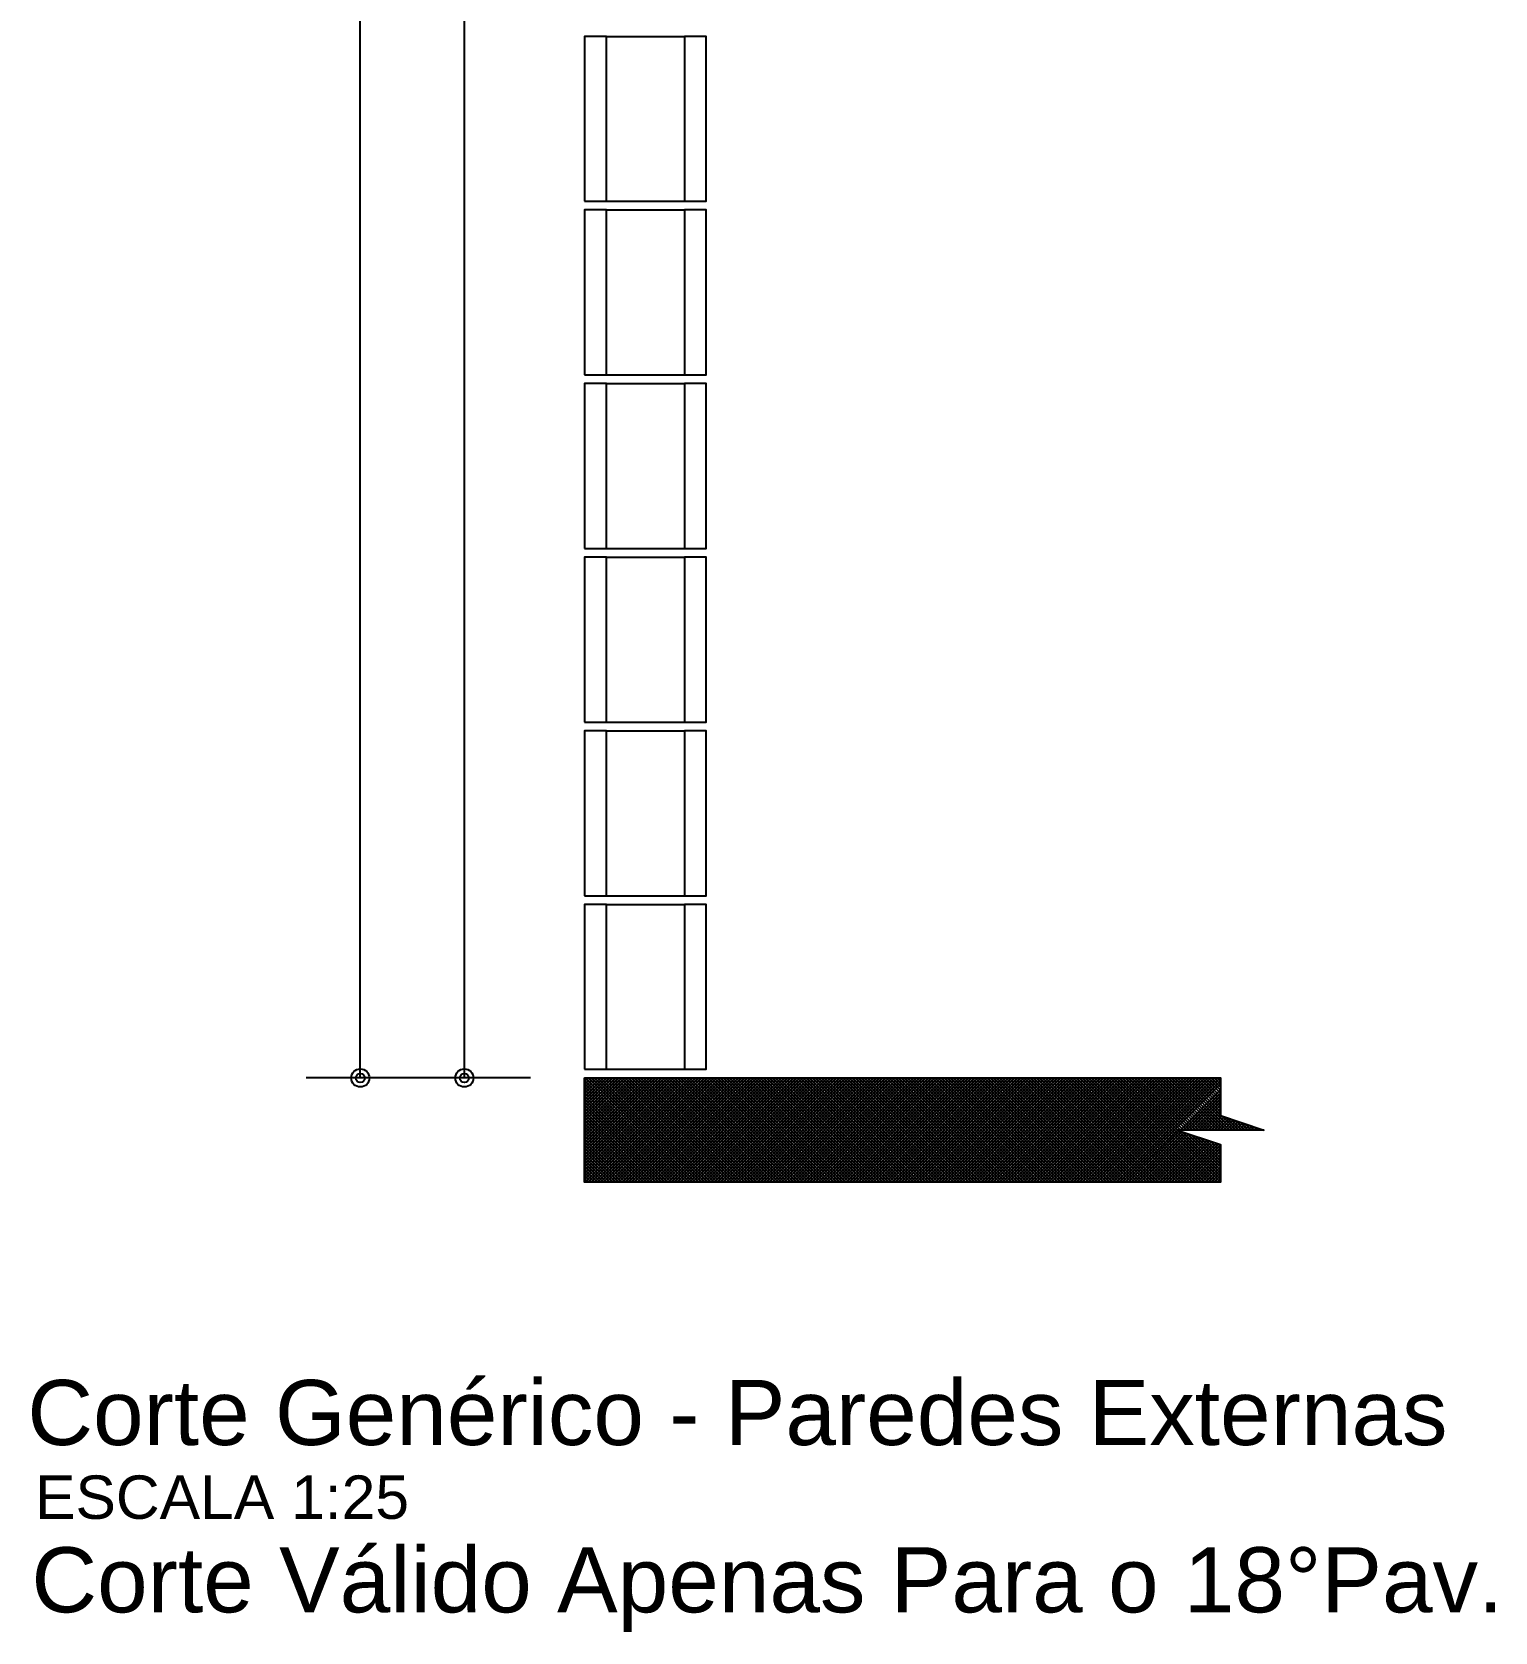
# Model space of a CAD drawing. Extents: x 0 to 119, y 0 to 84.
# Drawn here: x 61.91 to 68.65, y 45.35 to 52.72 of the extents above; entities that cross this region are included whole.
import ezdxf

# ---------------------------------------------------------------- set-up
doc = ezdxf.new("R2010")
doc.units = 0
doc.header["$MEASUREMENT"] = 0
for name, color, linetype in [('10', 252, 'CONTINUOUS'), ('24', 7, 'CONTINUOUS'), ('29', 9, 'CONTINUOUS'), ('32', 250, 'CONTINUOUS'), ('6', 178, 'CONTINUOUS'), ('7', 232, 'CONTINUOUS')]:
    doc.layers.add(name, color=color, linetype=linetype)
doc.styles.add('TQS_ARIAL', font='arial.ttf')

msp = doc.modelspace()

# ---------------------------------------------------------------- linework, layer by layer
at = {"layer": '10', "color": 252, "linetype": 'Continuous'}
for p, q in [((64.557551, 52.698703), (64.917551, 52.698703)), ((64.557551, 51.938703), (64.917551, 51.938703)), ((64.557551, 51.898703), (64.917551, 51.898703)), ((64.557551, 51.138703), (64.917551, 51.138703)), ((64.557551, 51.098703), (64.917551, 51.098703)), ((64.557551, 50.338703), (64.917551, 50.338703)), ((64.557551, 50.298703), (64.917551, 50.298703)), ((64.557551, 49.538703), (64.917551, 49.538703)), ((64.557551, 49.498703), (64.917551, 49.498703)), ((64.557551, 48.738703), (64.917551, 48.738703)), ((64.557551, 48.698703), (64.917551, 48.698703)), ((64.557551, 47.938703), (64.917551, 47.938703))]:
    msp.add_line(p, q, dxfattribs=at)
for points in [[(64.457551, 51.938703), (64.557551, 51.938703), (64.557551, 52.698703), (64.457551, 52.698703), (64.457551, 51.938703)], [(64.917551, 51.938703), (65.017551, 51.938703), (65.017551, 52.698703), (64.917551, 52.698703), (64.917551, 51.938703)], [(64.457551, 51.138703), (64.557551, 51.138703), (64.557551, 51.898703), (64.457551, 51.898703), (64.457551, 51.138703)], [(64.917551, 51.138703), (65.017551, 51.138703), (65.017551, 51.898703), (64.917551, 51.898703), (64.917551, 51.138703)], [(64.457551, 50.338703), (64.557551, 50.338703), (64.557551, 51.098703), (64.457551, 51.098703), (64.457551, 50.338703)], [(64.917551, 50.338703), (65.017551, 50.338703), (65.017551, 51.098703), (64.917551, 51.098703), (64.917551, 50.338703)], [(64.457551, 49.538703), (64.557551, 49.538703), (64.557551, 50.298703), (64.457551, 50.298703), (64.457551, 49.538703)], [(64.917551, 49.538703), (65.017551, 49.538703), (65.017551, 50.298703), (64.917551, 50.298703), (64.917551, 49.538703)], [(64.457551, 48.738703), (64.557551, 48.738703), (64.557551, 49.498703), (64.457551, 49.498703), (64.457551, 48.738703)], [(64.917551, 48.738703), (65.017551, 48.738703), (65.017551, 49.498703), (64.917551, 49.498703), (64.917551, 48.738703)], [(64.457551, 47.938703), (64.557551, 47.938703), (64.557551, 48.698703), (64.457551, 48.698703), (64.457551, 47.938703)], [(64.917551, 47.938703), (65.017551, 47.938703), (65.017551, 48.698703), (64.917551, 48.698703), (64.917551, 47.938703)]]:
    msp.add_lwpolyline(points, dxfattribs=at)
at = {"layer": '29', "color": 9, "linetype": 'Continuous'}
for p, q in [((64.457551, 47.43042), (64.925835, 47.898703)), ((64.457551, 47.444562), (64.911692, 47.898703)), ((64.457551, 47.458704), (64.89755, 47.898703)), ((64.457551, 47.472846), (64.883408, 47.898703)), ((64.457551, 47.486988), (64.869266, 47.898703)), ((64.457551, 47.50113), (64.855124, 47.898703)), ((64.457551, 47.515273), (64.840982, 47.898703)), ((64.457551, 47.529415), (64.82684, 47.898703)), ((64.457551, 47.543557), (64.812698, 47.898703)), ((64.457551, 47.557699), (64.798555, 47.898703)), ((64.457551, 47.571841), (64.784413, 47.898703)), ((64.457551, 47.585983), (64.770271, 47.898703)), ((64.457551, 47.600125), (64.756129, 47.898703)), ((64.457551, 47.614267), (64.741987, 47.898703)), ((64.457551, 47.62841), (64.727845, 47.898703)), ((64.457551, 47.642552), (64.713703, 47.898703)), ((64.457551, 47.656694), (64.69956, 47.898703)), ((64.457551, 47.670836), (64.685418, 47.898703)), ((64.457551, 47.684978), (64.671276, 47.898703)), ((64.457551, 47.69912), (64.657134, 47.898703)), ((64.457551, 47.713262), (64.642992, 47.898703)), ((64.457551, 47.727405), (64.62885, 47.898703)), ((64.457551, 47.741547), (64.614708, 47.898703)), ((64.457551, 47.755689), (64.600566, 47.898703)), ((64.457551, 47.769831), (64.586423, 47.898703)), ((64.457551, 47.783973), (64.572281, 47.898703)), ((64.457551, 47.798115), (64.558139, 47.898703)), ((64.457551, 47.812257), (64.543997, 47.898703)), ((64.457551, 47.8264), (64.529855, 47.898703)), ((64.457551, 47.840542), (64.515713, 47.898703)), ((64.457551, 47.854684), (64.501571, 47.898703)), ((64.457551, 47.868826), (64.487428, 47.898703)), ((64.457551, 47.882968), (64.473286, 47.898703)), ((64.457551, 47.89711), (64.459144, 47.898703)), ((64.457551, 47.887574), (64.926422, 47.418703)), ((64.457551, 47.873432), (64.91228, 47.418703)), ((64.457551, 47.85929), (64.898138, 47.418703)), ((64.459977, 47.418703), (64.939977, 47.898703)), ((64.460564, 47.898703), (64.940564, 47.418703)), ((64.474119, 47.418703), (64.954119, 47.898703)), ((64.474706, 47.898703), (64.954706, 47.418703)), ((64.488261, 47.418703), (64.968261, 47.898703)), ((64.488848, 47.898703), (64.968848, 47.418703)), ((64.502403, 47.418703), (64.982403, 47.898703)), ((64.502991, 47.898703), (64.982991, 47.418703)), ((64.516545, 47.418703), (64.996545, 47.898703)), ((64.517133, 47.898703), (64.997133, 47.418703)), ((64.530687, 47.418703), (65.010687, 47.898703)), ((64.531275, 47.898703), (65.011275, 47.418703)), ((64.54483, 47.418703), (65.02483, 47.898703)), ((64.545417, 47.898703), (65.025417, 47.418703)), ((64.558972, 47.418703), (65.038972, 47.898703)), ((64.559559, 47.898703), (65.039559, 47.418703)), ((64.573114, 47.418703), (65.053114, 47.898703)), ((64.573701, 47.898703), (65.053701, 47.418703)), ((64.587256, 47.418703), (65.067256, 47.898703)), ((64.587843, 47.898703), (65.067843, 47.418703)), ((64.601398, 47.418703), (65.081398, 47.898703)), ((64.601986, 47.898703), (65.081986, 47.418703)), ((64.61554, 47.418703), (65.09554, 47.898703)), ((64.616128, 47.898703), (65.096128, 47.418703)), ((64.629682, 47.418703), (65.109682, 47.898703)), ((64.63027, 47.898703), (65.11027, 47.418703)), ((64.643825, 47.418703), (65.123825, 47.898703)), ((64.644412, 47.898703), (65.124412, 47.418703)), ((64.657967, 47.418703), (65.137967, 47.898703)), ((64.658554, 47.898703), (65.138554, 47.418703)), ((64.672109, 47.418703), (65.152109, 47.898703)), ((64.672696, 47.898703), (65.152696, 47.418703)), ((64.686251, 47.418703), (65.166251, 47.898703)), ((64.686838, 47.898703), (65.166838, 47.418703)), ((64.700393, 47.418703), (65.180393, 47.898703)), ((64.70098, 47.898703), (65.18098, 47.418703)), ((64.714535, 47.418703), (65.194535, 47.898703)), ((64.715123, 47.898703), (65.195123, 47.418703)), ((64.728677, 47.418703), (65.208677, 47.898703)), ((64.729265, 47.898703), (65.209265, 47.418703)), ((64.742819, 47.418703), (65.222819, 47.898703)), ((64.743407, 47.898703), (65.223407, 47.418703)), ((64.756962, 47.418703), (65.236962, 47.898703)), ((64.757549, 47.898703), (65.237549, 47.418703)), ((64.771104, 47.418703), (65.251104, 47.898703)), ((64.771691, 47.898703), (65.251691, 47.418703)), ((64.785246, 47.418703), (65.265246, 47.898703)), ((64.785833, 47.898703), (65.265833, 47.418703)), ((64.799388, 47.418703), (65.279388, 47.898703)), ((64.799975, 47.898703), (65.279975, 47.418703)), ((64.81353, 47.418703), (65.29353, 47.898703)), ((64.814118, 47.898703), (65.294118, 47.418703)), ((64.827672, 47.418703), (65.307672, 47.898703)), ((64.82826, 47.898703), (65.30826, 47.418703)), ((64.841814, 47.418703), (65.321814, 47.898703)), ((64.842402, 47.898703), (65.322402, 47.418703)), ((64.855957, 47.418703), (65.335957, 47.898703)), ((64.856544, 47.898703), (65.336544, 47.418703)), ((64.870099, 47.418703), (65.350099, 47.898703)), ((64.870686, 47.898703), (65.350686, 47.418703)), ((64.884241, 47.418703), (65.364241, 47.898703)), ((64.884828, 47.898703), (65.364828, 47.418703)), ((64.898383, 47.418703), (65.378383, 47.898703)), ((64.89897, 47.898703), (65.37897, 47.418703)), ((64.912525, 47.418703), (65.392525, 47.898703)), ((64.913113, 47.898703), (65.393113, 47.418703)), ((64.926667, 47.418703), (65.406667, 47.898703)), ((64.927255, 47.898703), (65.407255, 47.418703)), ((64.940809, 47.418703), (65.420809, 47.898703)), ((64.941397, 47.898703), (65.421397, 47.418703)), ((64.954952, 47.418703), (65.434952, 47.898703)), ((64.955539, 47.898703), (65.435539, 47.418703)), ((64.969094, 47.418703), (65.449094, 47.898703)), ((64.969681, 47.898703), (65.449681, 47.418703)), ((64.983236, 47.418703), (65.463236, 47.898703)), ((64.983823, 47.898703), (65.463823, 47.418703)), ((64.997378, 47.418703), (65.477378, 47.898703)), ((64.997965, 47.898703), (65.477965, 47.418703)), ((65.01152, 47.418703), (65.49152, 47.898703)), ((65.012107, 47.898703), (65.492107, 47.418703)), ((65.025662, 47.418703), (65.505662, 47.898703)), ((65.02625, 47.898703), (65.50625, 47.418703)), ((65.039804, 47.418703), (65.519804, 47.898703)), ((65.040392, 47.898703), (65.520392, 47.418703)), ((65.053946, 47.418703), (65.533946, 47.898703)), ((65.054534, 47.898703), (65.534534, 47.418703)), ((65.068089, 47.418703), (65.548089, 47.898703)), ((65.068676, 47.898703), (65.548676, 47.418703)), ((65.082231, 47.418703), (65.562231, 47.898703)), ((65.082818, 47.898703), (65.562818, 47.418703)), ((65.096373, 47.418703), (65.576373, 47.898703)), ((65.09696, 47.898703), (65.57696, 47.418703)), ((65.110515, 47.418703), (65.590515, 47.898703)), ((65.111102, 47.898703), (65.591102, 47.418703)), ((65.124657, 47.418703), (65.604657, 47.898703)), ((65.125245, 47.898703), (65.605245, 47.418703)), ((65.138799, 47.418703), (65.618799, 47.898703)), ((65.139387, 47.898703), (65.619387, 47.418703)), ((65.152941, 47.418703), (65.632941, 47.898703)), ((65.153529, 47.898703), (65.633529, 47.418703)), ((65.167084, 47.418703), (65.647084, 47.898703)), ((65.167671, 47.898703), (65.647671, 47.418703)), ((65.181226, 47.418703), (65.661226, 47.898703)), ((65.181813, 47.898703), (65.661813, 47.418703)), ((65.195368, 47.418703), (65.675368, 47.898703)), ((65.195955, 47.898703), (65.675955, 47.418703)), ((65.20951, 47.418703), (65.68951, 47.898703)), ((65.210097, 47.898703), (65.690097, 47.418703)), ((65.223652, 47.418703), (65.703652, 47.898703)), ((65.22424, 47.898703), (65.70424, 47.418703)), ((65.237794, 47.418703), (65.717794, 47.898703)), ((65.238382, 47.898703), (65.718382, 47.418703)), ((65.251936, 47.418703), (65.731936, 47.898703)), ((65.252524, 47.898703), (65.732524, 47.418703)), ((65.266078, 47.418703), (65.746078, 47.898703)), ((65.266666, 47.898703), (65.746666, 47.418703)), ((65.280221, 47.418703), (65.760221, 47.898703)), ((65.280808, 47.898703), (65.760808, 47.418703)), ((65.294363, 47.418703), (65.774363, 47.898703)), ((65.29495, 47.898703), (65.77495, 47.418703)), ((65.308505, 47.418703), (65.788505, 47.898703)), ((65.309092, 47.898703), (65.789092, 47.418703)), ((65.322647, 47.418703), (65.802647, 47.898703)), ((65.323234, 47.898703), (65.803234, 47.418703)), ((65.336789, 47.418703), (65.816789, 47.898703)), ((65.337377, 47.898703), (65.817377, 47.418703)), ((65.350931, 47.418703), (65.830931, 47.898703)), ((65.351519, 47.898703), (65.831519, 47.418703)), ((65.365073, 47.418703), (65.845073, 47.898703)), ((65.365661, 47.898703), (65.845661, 47.418703)), ((65.379216, 47.418703), (65.859216, 47.898703)), ((65.379803, 47.898703), (65.859803, 47.418703)), ((65.393358, 47.418703), (65.873358, 47.898703)), ((65.393945, 47.898703), (65.873945, 47.418703)), ((65.4075, 47.418703), (65.8875, 47.898703)), ((65.408087, 47.898703), (65.888087, 47.418703)), ((65.421642, 47.418703), (65.901642, 47.898703)), ((65.422229, 47.898703), (65.902229, 47.418703)), ((65.435784, 47.418703), (65.915784, 47.898703)), ((65.436372, 47.898703), (65.916372, 47.418703)), ((65.449926, 47.418703), (65.929926, 47.898703)), ((65.450514, 47.898703), (65.930514, 47.418703)), ((65.464068, 47.418703), (65.944068, 47.898703)), ((65.464656, 47.898703), (65.944656, 47.418703)), ((65.478211, 47.418703), (65.958211, 47.898703)), ((65.478798, 47.898703), (65.958798, 47.418703)), ((65.492353, 47.418703), (65.972353, 47.898703)), ((65.49294, 47.898703), (65.97294, 47.418703)), ((65.506495, 47.418703), (65.986495, 47.898703)), ((65.507082, 47.898703), (65.987082, 47.418703)), ((65.520637, 47.418703), (66.000637, 47.898703)), ((65.521224, 47.898703), (66.001224, 47.418703)), ((65.534779, 47.418703), (66.014779, 47.898703)), ((65.535366, 47.898703), (66.015366, 47.418703)), ((65.548921, 47.418703), (66.028921, 47.898703)), ((65.549509, 47.898703), (66.029509, 47.418703)), ((65.563063, 47.418703), (66.043063, 47.898703)), ((65.563651, 47.898703), (66.043651, 47.418703)), ((65.577205, 47.418703), (66.057205, 47.898703)), ((65.577793, 47.898703), (66.057793, 47.418703)), ((65.591348, 47.418703), (66.071348, 47.898703)), ((65.591935, 47.898703), (66.071935, 47.418703)), ((65.60549, 47.418703), (66.08549, 47.898703)), ((65.606077, 47.898703), (66.086077, 47.418703)), ((65.619632, 47.418703), (66.099632, 47.898703)), ((65.620219, 47.898703), (66.100219, 47.418703)), ((65.633774, 47.418703), (66.113774, 47.898703)), ((65.634361, 47.898703), (66.114361, 47.418703)), ((65.647916, 47.418703), (66.127916, 47.898703)), ((65.648504, 47.898703), (66.128504, 47.418703)), ((65.662058, 47.418703), (66.142058, 47.898703)), ((65.662646, 47.898703), (66.142646, 47.418703)), ((65.6762, 47.418703), (66.1562, 47.898703)), ((65.676788, 47.898703), (66.156788, 47.418703)), ((65.690343, 47.418703), (66.170343, 47.898703)), ((65.69093, 47.898703), (66.17093, 47.418703)), ((65.704485, 47.418703), (66.184485, 47.898703)), ((65.705072, 47.898703), (66.185072, 47.418703)), ((65.718627, 47.418703), (66.198627, 47.898703)), ((65.719214, 47.898703), (66.199214, 47.418703)), ((65.732769, 47.418703), (66.212769, 47.898703)), ((65.733356, 47.898703), (66.213356, 47.418703)), ((65.746911, 47.418703), (66.226911, 47.898703)), ((65.747499, 47.898703), (66.227499, 47.418703)), ((65.761053, 47.418703), (66.241053, 47.898703)), ((65.761641, 47.898703), (66.241641, 47.418703)), ((65.775195, 47.418703), (66.255195, 47.898703)), ((65.775783, 47.898703), (66.255783, 47.418703)), ((65.789338, 47.418703), (66.269338, 47.898703)), ((65.789925, 47.898703), (66.269925, 47.418703)), ((65.80348, 47.418703), (66.28348, 47.898703)), ((65.804067, 47.898703), (66.284067, 47.418703)), ((65.817622, 47.418703), (66.297622, 47.898703)), ((65.818209, 47.898703), (66.298209, 47.418703)), ((65.831764, 47.418703), (66.311764, 47.898703)), ((65.832351, 47.898703), (66.312351, 47.418703)), ((65.845906, 47.418703), (66.325906, 47.898703)), ((65.846493, 47.898703), (66.326493, 47.418703)), ((65.860048, 47.418703), (66.340048, 47.898703)), ((65.860636, 47.898703), (66.340636, 47.418703)), ((65.87419, 47.418703), (66.35419, 47.898703)), ((65.874778, 47.898703), (66.354778, 47.418703)), ((65.888332, 47.418703), (66.368332, 47.898703)), ((65.88892, 47.898703), (66.36892, 47.418703)), ((65.902475, 47.418703), (66.382475, 47.898703)), ((65.903062, 47.898703), (66.383062, 47.418703)), ((65.916617, 47.418703), (66.396617, 47.898703)), ((65.917204, 47.898703), (66.397204, 47.418703)), ((65.930759, 47.418703), (66.410759, 47.898703)), ((65.931346, 47.898703), (66.411346, 47.418703)), ((65.944901, 47.418703), (66.424901, 47.898703)), ((65.945488, 47.898703), (66.425488, 47.418703)), ((65.959043, 47.418703), (66.439043, 47.898703)), ((65.959631, 47.898703), (66.439631, 47.418703)), ((65.973185, 47.418703), (66.453185, 47.898703)), ((65.973773, 47.898703), (66.453773, 47.418703)), ((65.987327, 47.418703), (66.467327, 47.898703)), ((65.987915, 47.898703), (66.467915, 47.418703)), ((66.00147, 47.418703), (66.48147, 47.898703)), ((66.002057, 47.898703), (66.482057, 47.418703)), ((66.015612, 47.418703), (66.495612, 47.898703)), ((66.016199, 47.898703), (66.496199, 47.418703)), ((66.029754, 47.418703), (66.509754, 47.898703)), ((66.030341, 47.898703), (66.510341, 47.418703)), ((66.043896, 47.418703), (66.523896, 47.898703)), ((66.044483, 47.898703), (66.524483, 47.418703)), ((66.058038, 47.418703), (66.538038, 47.898703)), ((66.058626, 47.898703), (66.538626, 47.418703)), ((66.07218, 47.418703), (66.55218, 47.898703)), ((66.072768, 47.898703), (66.552768, 47.418703)), ((66.086322, 47.418703), (66.566322, 47.898703)), ((66.08691, 47.898703), (66.56691, 47.418703)), ((66.100465, 47.418703), (66.580465, 47.898703)), ((66.101052, 47.898703), (66.581052, 47.418703)), ((66.114607, 47.418703), (66.594607, 47.898703)), ((66.115194, 47.898703), (66.595194, 47.418703)), ((66.128749, 47.418703), (66.608749, 47.898703)), ((66.129336, 47.898703), (66.609336, 47.418703)), ((66.142891, 47.418703), (66.622891, 47.898703)), ((66.143478, 47.898703), (66.623478, 47.418703)), ((66.157033, 47.418703), (66.637033, 47.898703)), ((66.15762, 47.898703), (66.63762, 47.418703)), ((66.171175, 47.418703), (66.651175, 47.898703)), ((66.171763, 47.898703), (66.651763, 47.418703)), ((66.185317, 47.418703), (66.665317, 47.898703)), ((66.185905, 47.898703), (66.665905, 47.418703)), ((66.199459, 47.418703), (66.679459, 47.898703)), ((66.200047, 47.898703), (66.680047, 47.418703)), ((66.213602, 47.418703), (66.693602, 47.898703)), ((66.214189, 47.898703), (66.694189, 47.418703)), ((66.227744, 47.418703), (66.707744, 47.898703)), ((66.228331, 47.898703), (66.708331, 47.418703)), ((66.241886, 47.418703), (66.721886, 47.898703)), ((66.242473, 47.898703), (66.722473, 47.418703)), ((66.256028, 47.418703), (66.736028, 47.898703)), ((66.256615, 47.898703), (66.736615, 47.418703)), ((66.27017, 47.418703), (66.75017, 47.898703)), ((66.270758, 47.898703), (66.750758, 47.418703)), ((66.284312, 47.418703), (66.764312, 47.898703)), ((66.2849, 47.898703), (66.7649, 47.418703)), ((66.298454, 47.418703), (66.778454, 47.898703)), ((66.299042, 47.898703), (66.779042, 47.418703)), ((66.312597, 47.418703), (66.792597, 47.898703)), ((66.313184, 47.898703), (66.793184, 47.418703)), ((66.326739, 47.418703), (66.806739, 47.898703)), ((66.327326, 47.898703), (66.807326, 47.418703)), ((66.340881, 47.418703), (66.820881, 47.898703)), ((66.341468, 47.898703), (66.821468, 47.418703)), ((66.355023, 47.418703), (66.835023, 47.898703)), ((66.35561, 47.898703), (66.83561, 47.418703)), ((66.369165, 47.418703), (66.849165, 47.898703)), ((66.369752, 47.898703), (66.849752, 47.418703)), ((66.383307, 47.418703), (66.863307, 47.898703)), ((66.383895, 47.898703), (66.863895, 47.418703)), ((66.397449, 47.418703), (66.877449, 47.898703)), ((66.398037, 47.898703), (66.878037, 47.418703)), ((66.411591, 47.418703), (66.891591, 47.898703)), ((66.412179, 47.898703), (66.892179, 47.418703)), ((66.425734, 47.418703), (66.905734, 47.898703)), ((66.426321, 47.898703), (66.906321, 47.418703)), ((66.439876, 47.418703), (66.919876, 47.898703)), ((66.440463, 47.898703), (66.920463, 47.418703)), ((66.454018, 47.418703), (66.934018, 47.898703)), ((66.454605, 47.898703), (66.934605, 47.418703)), ((66.46816, 47.418703), (66.94816, 47.898703)), ((66.468747, 47.898703), (66.948747, 47.418703)), ((66.482302, 47.418703), (66.962302, 47.898703)), ((66.48289, 47.898703), (66.96289, 47.418703)), ((66.496444, 47.418703), (66.976444, 47.898703)), ((66.497032, 47.898703), (66.977032, 47.418703)), ((66.510586, 47.418703), (66.990586, 47.898703)), ((66.511174, 47.898703), (66.991174, 47.418703)), ((66.524729, 47.418703), (67.004729, 47.898703)), ((66.525316, 47.898703), (67.005316, 47.418703)), ((66.538871, 47.418703), (67.018871, 47.898703)), ((66.539458, 47.898703), (67.019458, 47.418703)), ((66.553013, 47.418703), (67.033013, 47.898703)), ((66.5536, 47.898703), (67.0336, 47.418703)), ((66.567155, 47.418703), (67.047155, 47.898703)), ((66.567742, 47.898703), (67.047742, 47.418703)), ((66.581297, 47.418703), (67.061297, 47.898703)), ((66.581885, 47.898703), (67.061885, 47.418703)), ((66.595439, 47.418703), (67.075439, 47.898703)), ((66.596027, 47.898703), (67.076027, 47.418703)), ((66.609581, 47.418703), (67.089581, 47.898703)), ((66.610169, 47.898703), (67.090169, 47.418703)), ((66.623724, 47.418703), (67.103724, 47.898703)), ((66.624311, 47.898703), (67.104311, 47.418703)), ((66.637866, 47.418703), (67.117866, 47.898703)), ((66.638453, 47.898703), (67.118453, 47.418703)), ((66.652008, 47.418703), (67.132008, 47.898703)), ((66.652595, 47.898703), (67.132595, 47.418703)), ((66.66615, 47.418703), (67.14615, 47.898703)), ((66.666737, 47.898703), (67.146737, 47.418703)), ((66.680292, 47.418703), (67.160292, 47.898703)), ((66.680879, 47.898703), (67.160879, 47.418703)), ((66.694434, 47.418703), (67.174434, 47.898703)), ((66.695022, 47.898703), (67.175022, 47.418703)), ((66.708576, 47.418703), (67.188576, 47.898703)), ((66.709164, 47.898703), (67.189164, 47.418703)), ((66.722718, 47.418703), (67.202718, 47.898703)), ((66.723306, 47.898703), (67.203306, 47.418703)), ((66.736861, 47.418703), (67.216861, 47.898703)), ((66.737448, 47.898703), (67.217448, 47.418703)), ((66.751003, 47.418703), (67.231003, 47.898703)), ((66.75159, 47.898703), (67.23159, 47.418703)), ((66.765145, 47.418703), (67.245145, 47.898703)), ((66.765732, 47.898703), (67.245732, 47.418703)), ((66.779287, 47.418703), (67.259287, 47.898703)), ((66.779874, 47.898703), (67.259874, 47.418703)), ((66.793429, 47.418703), (67.273429, 47.898703)), ((66.794017, 47.898703), (67.274017, 47.418703)), ((66.807571, 47.418703), (67.287571, 47.898703)), ((66.808159, 47.898703), (67.288159, 47.418703)), ((66.821713, 47.418703), (67.301713, 47.898703)), ((66.822301, 47.898703), (67.302301, 47.418703)), ((66.835856, 47.418703), (67.315856, 47.898703)), ((66.836443, 47.898703), (67.316443, 47.418703)), ((66.849998, 47.418703), (67.329998, 47.898703)), ((66.850585, 47.898703), (67.330585, 47.418703)), ((66.86414, 47.418703), (67.34414, 47.898703)), ((66.864727, 47.898703), (67.344727, 47.418703)), ((66.878282, 47.418703), (67.358282, 47.898703)), ((66.878869, 47.898703), (67.358869, 47.418703)), ((66.892424, 47.418703), (67.372424, 47.898703)), ((66.893012, 47.898703), (67.373012, 47.418703)), ((66.906566, 47.418703), (67.386566, 47.898703)), ((66.907154, 47.898703), (67.387887, 47.418703)), ((66.920708, 47.418703), (67.387887, 47.885881)), ((66.921296, 47.898703), (67.387887, 47.432113)), ((66.934851, 47.418703), (67.387887, 47.871739)), ((66.935438, 47.898703), (67.387887, 47.446255)), ((66.94958, 47.898703), (67.18958, 47.658703)), ((66.963722, 47.898703), (67.203722, 47.658703)), ((66.977864, 47.898703), (67.217864, 47.658703)), ((66.992006, 47.898703), (67.232006, 47.658703)), ((67.006149, 47.898703), (67.246149, 47.658703)), ((67.020291, 47.898703), (67.260291, 47.658703)), ((67.034433, 47.898703), (67.274433, 47.658703)), ((67.048575, 47.898703), (67.288575, 47.658703)), ((67.062717, 47.898703), (67.302717, 47.658703)), ((67.076859, 47.898703), (67.316859, 47.658703)), ((67.091001, 47.898703), (67.331001, 47.658703)), ((67.105144, 47.898703), (67.345144, 47.658703)), ((67.119286, 47.898703), (67.359286, 47.658703)), ((67.133428, 47.898703), (67.373428, 47.658703)), ((67.14757, 47.898703), (67.38757, 47.658703)), ((67.161712, 47.898703), (67.401712, 47.658703)), ((67.175854, 47.898703), (67.415854, 47.658703)), ((67.189996, 47.898703), (67.429996, 47.658703)), ((67.204138, 47.898703), (67.444138, 47.658703)), ((67.218281, 47.898703), (67.387887, 47.729097)), ((67.232423, 47.898703), (67.387887, 47.74324)), ((67.246565, 47.898703), (67.387887, 47.757382)), ((67.260707, 47.898703), (67.387887, 47.771524)), ((67.274849, 47.898703), (67.387887, 47.785666)), ((67.288991, 47.898703), (67.387887, 47.799808)), ((67.303133, 47.898703), (67.387887, 47.81395)), ((67.317276, 47.898703), (67.387887, 47.828092)), ((67.331418, 47.898703), (67.387887, 47.842235)), ((67.34556, 47.898703), (67.387887, 47.856377)), ((67.359702, 47.898703), (67.387887, 47.870519)), ((67.373844, 47.898703), (67.387887, 47.884661)), ((64.457551, 47.845148), (64.883996, 47.418703)), ((64.457551, 47.831006), (64.869854, 47.418703)), ((64.457551, 47.816864), (64.855711, 47.418703)), ((64.457551, 47.802722), (64.841569, 47.418703)), ((64.457551, 47.788579), (64.827427, 47.418703)), ((67.203135, 47.658703), (67.387887, 47.843455)), ((67.217277, 47.658703), (67.387887, 47.829313)), ((67.231419, 47.658703), (67.387887, 47.815171)), ((67.245561, 47.658703), (67.387887, 47.801029)), ((67.259703, 47.658703), (67.387887, 47.786887)), ((64.457551, 47.774437), (64.813285, 47.418703)), ((64.457551, 47.760295), (64.799143, 47.418703)), ((64.457551, 47.746153), (64.785001, 47.418703)), ((64.457551, 47.732011), (64.770859, 47.418703)), ((64.457551, 47.717869), (64.756716, 47.418703)), ((67.273845, 47.658703), (67.387887, 47.772744)), ((67.287988, 47.658703), (67.387887, 47.758602)), ((67.30213, 47.658703), (67.387887, 47.74446)), ((67.316272, 47.658703), (67.387887, 47.730318)), ((67.330414, 47.658703), (67.394782, 47.723071)), ((67.344556, 47.658703), (67.405389, 47.719536)), ((67.358698, 47.658703), (67.415995, 47.716)), ((67.37284, 47.658703), (67.426602, 47.712465)), ((67.386983, 47.658703), (67.437208, 47.708929)), ((67.393478, 47.723506), (67.458281, 47.658703)), ((67.401125, 47.658703), (67.447815, 47.705394)), ((67.414691, 47.716435), (67.472423, 47.658703)), ((67.435904, 47.709364), (67.486565, 47.658703)), ((64.457551, 47.703727), (64.742574, 47.418703)), ((64.457551, 47.689584), (64.728432, 47.418703)), ((64.457551, 47.675442), (64.71429, 47.418703)), ((64.457551, 47.6613), (64.700148, 47.418703)), ((64.457551, 47.647158), (64.686006, 47.418703)), ((64.457551, 47.633016), (64.671864, 47.418703)), ((66.948993, 47.418703), (67.188993, 47.658703)), ((66.963135, 47.418703), (67.199323, 47.654891)), ((66.977277, 47.418703), (67.209929, 47.651356)), ((66.991419, 47.418703), (67.220536, 47.64782)), ((67.005561, 47.418703), (67.231143, 47.644285)), ((67.019703, 47.418703), (67.241749, 47.640749)), ((67.033845, 47.418703), (67.252356, 47.637214)), ((67.047988, 47.418703), (67.262962, 47.633678)), ((67.190427, 47.657857), (67.387887, 47.460397)), ((67.21164, 47.650785), (67.387887, 47.474539)), ((67.232853, 47.643714), (67.387887, 47.488681)), ((67.254066, 47.636643), (67.387887, 47.502823)), ((67.415267, 47.658703), (67.458422, 47.701858)), ((67.429409, 47.658703), (67.469028, 47.698323)), ((67.443551, 47.658703), (67.479635, 47.694787)), ((67.457118, 47.702293), (67.500707, 47.658703)), ((67.457693, 47.658703), (67.490241, 47.691252)), ((67.471835, 47.658703), (67.500848, 47.687716)), ((67.478331, 47.695222), (67.514849, 47.658703)), ((67.485977, 47.658703), (67.511455, 47.684181)), ((67.499544, 47.688151), (67.528991, 47.658703)), ((67.50012, 47.658703), (67.522061, 47.680645)), ((67.514262, 47.658703), (67.532668, 47.677109)), ((67.520757, 47.68108), (67.543133, 47.658703)), ((67.528404, 47.658703), (67.543275, 47.673574)), ((67.54197, 47.674009), (67.557276, 47.658703)), ((67.542546, 47.658703), (67.553881, 47.670038)), ((67.556688, 47.658703), (67.564488, 47.666503)), ((67.563183, 47.666938), (67.571418, 47.658703)), ((67.57083, 47.658703), (67.575094, 47.662967)), ((67.584397, 47.659867), (67.58556, 47.658703)), ((67.584972, 47.658703), (67.585701, 47.659432)), ((64.457551, 47.618874), (64.657721, 47.418703)), ((64.457551, 47.604732), (64.643579, 47.418703)), ((64.457551, 47.59059), (64.629437, 47.418703)), ((64.457551, 47.576447), (64.615295, 47.418703)), ((64.457551, 47.562305), (64.601153, 47.418703)), ((67.06213, 47.418703), (67.273569, 47.630143)), ((67.076272, 47.418703), (67.284175, 47.626607)), ((67.090414, 47.418703), (67.294782, 47.623071)), ((67.104556, 47.418703), (67.305389, 47.619536)), ((67.118698, 47.418703), (67.315995, 47.616)), ((67.13284, 47.418703), (67.326602, 47.612465)), ((67.146983, 47.418703), (67.337208, 47.608929)), ((67.161125, 47.418703), (67.347815, 47.605394)), ((67.175267, 47.418703), (67.358422, 47.601858)), ((67.189409, 47.418703), (67.369028, 47.598323)), ((67.203551, 47.418703), (67.379635, 47.594787)), ((67.217693, 47.418703), (67.387887, 47.588897)), ((67.231835, 47.418703), (67.387887, 47.574755)), ((67.245977, 47.418703), (67.387887, 47.560612)), ((67.27528, 47.629572), (67.387887, 47.516965)), ((67.296493, 47.622501), (67.387887, 47.531108)), ((67.317706, 47.61543), (67.387887, 47.54525)), ((67.338919, 47.608359), (67.387887, 47.559392)), ((67.360133, 47.601288), (67.387887, 47.573534)), ((67.381346, 47.594217), (67.387887, 47.587676)), ((64.457551, 47.548163), (64.587011, 47.418703)), ((64.457551, 47.534021), (64.572869, 47.418703)), ((64.457551, 47.519879), (64.558727, 47.418703)), ((64.457551, 47.505737), (64.544584, 47.418703)), ((64.457551, 47.491595), (64.530442, 47.418703)), ((67.26012, 47.418703), (67.387887, 47.54647)), ((67.274262, 47.418703), (67.387887, 47.532328)), ((67.288404, 47.418703), (67.387887, 47.518186)), ((67.302546, 47.418703), (67.387887, 47.504044)), ((67.316688, 47.418703), (67.387887, 47.489902)), ((64.457551, 47.477452), (64.5163, 47.418703)), ((64.457551, 47.46331), (64.502158, 47.418703)), ((64.457551, 47.449168), (64.488016, 47.418703)), ((64.457551, 47.435026), (64.473874, 47.418703)), ((64.457551, 47.420884), (64.459732, 47.418703)), ((67.33083, 47.418703), (67.387887, 47.47576)), ((67.344972, 47.418703), (67.387887, 47.461617)), ((67.359115, 47.418703), (67.387887, 47.447475)), ((67.373257, 47.418703), (67.387887, 47.433333))]:
    msp.add_line(p, q, dxfattribs=at)
msp.add_lwpolyline([(64.457551, 47.898703), (67.387887, 47.898703), (67.387887, 47.72537), (67.587887, 47.658703), (67.187887, 47.658703), (67.387887, 47.592037), (67.387887, 47.418703), (64.457551, 47.418703), (64.457551, 47.592037), (64.457551, 47.658703), (64.457551, 47.72537), (64.457551, 47.898703)], dxfattribs=at)
at = {"layer": '32', "color": 250, "linetype": 'Continuous'}
for p, q in [((63.423575, 47.898703), (63.423575, 59.578703)), ((63.90324, 47.898703), (63.90324, 59.098703)), ((64.207551, 47.898703), (63.173575, 47.898703)), ((64.207551, 47.898703), (63.65324, 47.898703)), ((64.457551, 47.898703), (64.457551, 47.898703)), ((64.457551, 47.898703), (64.457551, 47.898703)), ((64.457551, 47.898703), (64.457551, 47.898703)), ((64.457551, 47.898703), (64.457551, 47.898703)), ((64.457551, 47.898703), (64.457551, 47.898703)), ((64.457551, 47.418703), (64.457551, 47.418703))]:
    msp.add_line(p, q, dxfattribs=at)
for centre, radius in [((63.423575, 47.898703), 0.041625), ((63.90324, 47.898703), 0.041625), ((63.423575, 47.898703), 0.02075), ((63.90324, 47.898703), 0.02075)]:
    msp.add_circle(centre, radius, dxfattribs=at)
at = {"layer": '6', "color": 178, "linetype": 'Continuous'}
msp.add_lwpolyline([(64.457551, 47.898703), (67.387887, 47.898703), (67.387887, 47.72537), (67.587887, 47.658703), (67.187887, 47.658703), (67.387887, 47.592037), (67.387887, 47.418703), (64.457551, 47.418703), (64.457551, 47.592037), (64.457551, 47.658703), (64.457551, 47.72537), (64.457551, 47.898703)], dxfattribs=at)

# ---------------------------------------------------------------- texts
at = {"layer": '24', "color": 7, "linetype": 'Continuous', "style": 'TQS_ARIAL'}
for s, height, p in [('Corte Genérico - Paredes Externas', 0.3, (61.889252, 46.207044)), ('ESCALA 1:25', 0.2, (61.924512, 45.866955))]:
    msp.add_text(s, height=height, dxfattribs=at).set_placement(p)
at = {"layer": '7', "color": 232, "linetype": 'Continuous', "style": 'TQS_ARIAL'}
msp.add_text('Corte Válido Apenas Para o 18%%dPav.', height=0.3, dxfattribs=at).set_placement((61.907938, 45.436054))

doc.saveas('drawing.dxf')
